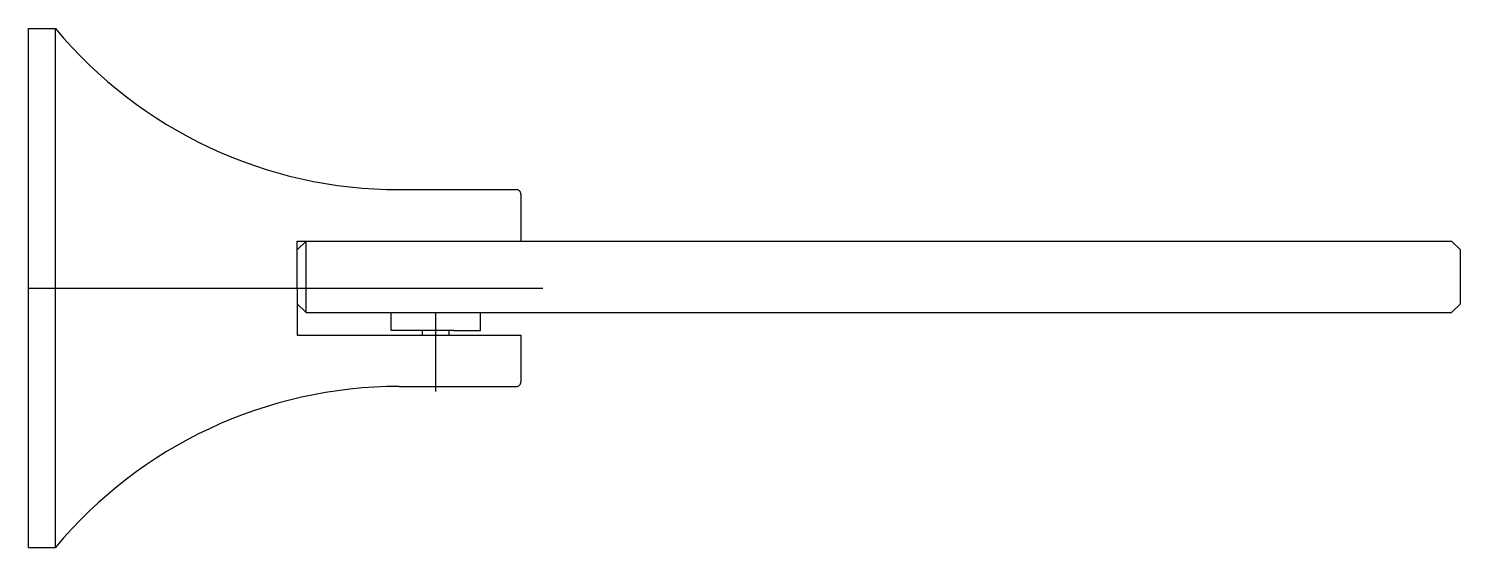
# Model space of a CAD drawing. Extents: x -335.641 to -335.481, y 0.735 to 0.793.
import ezdxf

# ---------------------------------------------------------------- set-up
doc = ezdxf.new("R2010")
doc.units = 0
doc.header["$LTSCALE"] = 0.2
doc.header["$MEASUREMENT"] = 0
doc.linetypes.add('AXES', pattern=[0.54, 0.3, -0.08, 0.08, -0.08])
doc.linetypes.add('CONTINU', pattern=[0])
doc.layers.get('0').update_dxf_attribs({"linetype": 'CONTINUOUS'})
doc.layers.add('DECA_EIXOS', color=5, linetype='AXES')

msp = doc.modelspace()

# ---------------------------------------------------------------- linework, layer by layer
at = {"linetype": 'CONTINU'}
for points in [[(-335.64121, 0.79335), (-335.63821, 0.79335)], [(-335.64121, 0.73535), (-335.64121, 0.79335)], [(-335.63821, 0.73535), (-335.63821, 0.79335)], [(-335.59979, 0.77535), (-335.58671, 0.77535)], [(-335.58621, 0.77486), (-335.58621, 0.7696)], [(-335.61121, 0.76435), (-335.61121, 0.7696)], [(-335.61121, 0.7696), (-335.58621, 0.7696)], [(-335.61121, 0.76861), (-335.61021, 0.7696)], [(-335.61021, 0.7616), (-335.61021, 0.7696)], [(-335.58621, 0.7696), (-335.48221, 0.7696)], [(-335.48121, 0.76861), (-335.48221, 0.7696)], [(-335.48121, 0.7626), (-335.48121, 0.76861)], [(-335.61121, 0.76435), (-335.61121, 0.7591)], [(-335.61021, 0.7616), (-335.61121, 0.7626)], [(-335.61021, 0.7616), (-335.48221, 0.7616)], [(-335.60071, 0.7596), (-335.60071, 0.7616)], [(-335.60071, 0.7616), (-335.59071, 0.7616)], [(-335.59071, 0.7596), (-335.59071, 0.7616)], [(-335.48221, 0.7616), (-335.48121, 0.7626)], [(-335.61121, 0.7591), (-335.58621, 0.7591)], [(-335.59771, 0.7596), (-335.60071, 0.7596)], [(-335.59371, 0.7596), (-335.59771, 0.7596)], [(-335.59721, 0.7591), (-335.59721, 0.7596)], [(-335.59421, 0.7591), (-335.59421, 0.7596)], [(-335.59371, 0.7596), (-335.59071, 0.7596)], [(-335.58621, 0.7591), (-335.58621, 0.75385)], [(-335.59979, 0.75335), (-335.58671, 0.75335)], [(-335.64121, 0.73535), (-335.63821, 0.73535)]]:
    msp.add_lwpolyline(points, dxfattribs=at)
for points in [[(-335.63821, 0.79335, 0.222648), (-335.59979, 0.77535)], [(-335.58621, 0.77486, 0.415833), (-335.58671, 0.77535)], [(-335.58671, 0.75335, 0.414214), (-335.58621, 0.75385)], [(-335.59979, 0.75335, 0.222648), (-335.63821, 0.73535)]]:
    msp.add_lwpolyline(points, format="xyb", dxfattribs=at)
at = {"layer": 'DECA_EIXOS'}
for points in [[(-335.64121, 0.76435), (-335.58373, 0.76435)], [(-335.59571, 0.75278), (-335.59571, 0.7616)], [(-335.59571, 0.75278), (-335.59571, 0.76014)]]:
    msp.add_lwpolyline(points, dxfattribs=at)

doc.saveas('drawing.dxf')
